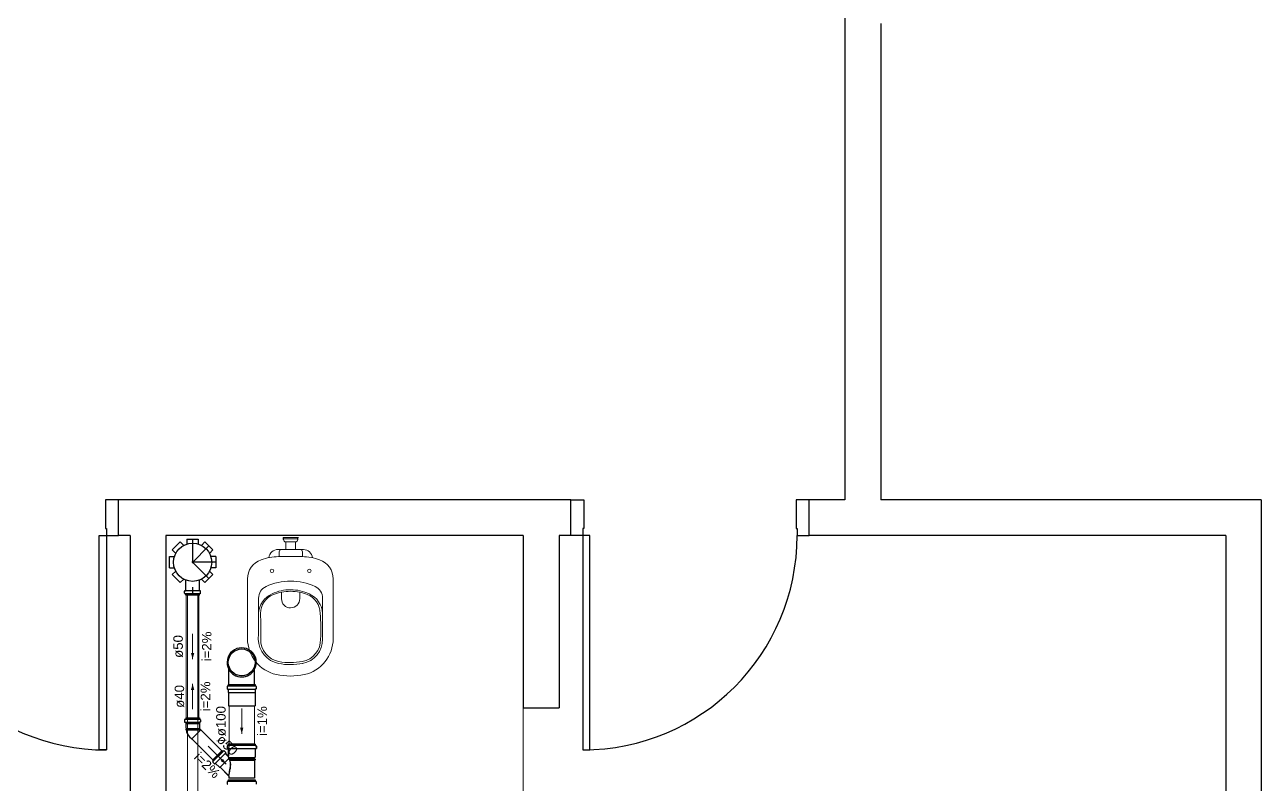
# Model space of a CAD drawing. Header units: millimetres. Extents: x 270 to 744, y -31 to 127.
# Drawn here: x 701.54 to 706.7, y 107.11 to 110.29 of the extents above; entities that cross this region are included whole.
import ezdxf

# ---------------------------------------------------------------- set-up
doc = ezdxf.new("R2010")
doc.units = ezdxf.units.MM
doc.header["$LTSCALE"] = 0.01
doc.header["$MEASUREMENT"] = 0
doc.linetypes.add('DASHDOT', pattern=[25.4, 12.7, -6.35, 0, -6.35])
for name, color, linetype, lineweight in [('at_Entity', 7, 'Continuous', 9), ('TQ-Condutos', 3, 'Continuous', 5), ('TQ-Sentido conduto', 9, 'Continuous', 5), ('TQ-Textos conduto', 7, 'Continuous', 5)]:
    doc.layers.add(name, color=color, linetype=linetype, lineweight=lineweight)
for name, color, linetype in [('Layout_Equipamentos', 7, 'Continuous'), ('PAREDES', 8, 'Continuous'), ('PORTAS', 8, 'Continuous'), ('Simbolos', 5, 'Continuous'), ('Simbolos_int', 2, 'Continuous')]:
    doc.layers.add(name, color=color, linetype=linetype)
doc.styles.add('Arial', font='arial.ttf')

msp = doc.modelspace()

# ---------------------------------------------------------------- hatches: boundary and pattern name
at = {"layer": 'TQ-Sentido conduto', "linetype": 'Continuous'}
for points in [[(702.2413, 107.6373), (702.2481, 107.6628), (702.2344, 107.6628)], [(702.2413, 107.5344), (702.2344, 107.5089), (702.2481, 107.5089)], [(702.4465, 107.3255), (702.4533, 107.351), (702.4396, 107.351)], [(702.3812, 107.1985), (702.368, 107.2213), (702.3583, 107.2117)]]:
    msp.add_hatch(color=256, dxfattribs=at).paths.add_polyline_path(points)

# ---------------------------------------------------------------- linework, layer by layer
at = {"layer": 'at_Entity', "color": 7}
for p, q in [((701.8812, 108.1533), (701.8517, 108.1533)), ((703.6224, 107.4333), (703.6224, 106.4627))]:
    msp.add_line(p, q, dxfattribs=at)
at = {"layer": 'at_Entity'}
for p, q in [((702.6201, 108.1457), (702.6832, 108.1457)), ((702.7043, 108.0952), (702.599, 108.0952)), ((702.6211, 108.1394), (702.6801, 108.1394)), ((702.6306, 108.0952), (702.6306, 108.1267)), ((702.6306, 108.1267), (702.6706, 108.1267)), ((702.6706, 108.0952), (702.6706, 108.1267)), ((702.6032, 108.0657), (702.6032, 108.0857)), ((702.7001, 108.0857), (702.7001, 108.0655)), ((702.4706, 107.7235), (702.4706, 107.972)), ((702.8285, 107.972), (702.8285, 107.7236)), ((702.6132, 107.8895), (702.6132, 107.9169)), ((702.689, 107.9167), (702.689, 107.8895))]:
    msp.add_line(p, q, dxfattribs=at)
for centre, radius, start, end in [((702.5979, 108.0563), 0.0389, 88.4183, 173.4493), ((702.6127, 108.0857), 0.00947, 90, 180), ((702.6306, 108.1362), 0.00947, 180, 270), ((702.6706, 108.1362), 0.00947, 270, 0), ((702.6906, 108.0857), 0.00947, 0, 90), ((702.7034, 108.0566), 0.0386, 5.5755, 88.6298), ((702.5549, 107.9723), 0.0843, 109.0789, 180.1997), ((702.6085, 107.8183), 0.2474, 92.0489, 109.145), ((702.6493, 106.6779), 1.3885, 87.9511, 92.0489), ((702.6908, 107.819), 0.2466, 70.8427, 88.1091), ((702.7441, 107.9723), 0.0843, 359.8003, 70.9211), ((702.5727, 108.0057), 0.00737, 90, 180), ((702.5727, 108.0057), 0.00737, 180, 270), ((702.5727, 108.0057), 0.00737, 0, 90), ((702.5727, 108.0057), 0.00737, 270, 0), ((702.7285, 108.0057), 0.00737, 90, 180), ((702.7285, 108.0057), 0.00737, 180, 270), ((702.7285, 108.0057), 0.00737, 0, 90), ((702.7285, 108.0057), 0.00737, 270, 0), ((702.5706, 107.892), 0.0537, 114.961, 180.9064), ((702.6506, 107.7202), 0.2432, 90, 114.9606), ((702.6506, 107.7202), 0.2432, 65.0391, 90.0003), ((702.7306, 107.892), 0.0537, 359.0936, 65.039), ((693.7189, 107.8636), 8.7979, 359.07167, 0.18792), ((702.611, 107.8231), 0.0945, 113.5727, 176.7329), ((702.6085, 107.8288), 0.0832, 110.863, 180.2362), ((702.6469, 107.7598), 0.167, 88.7182, 116.1404), ((702.6402, 107.7646), 0.1546, 100.3133, 113.389), ((702.6506, 107.7214), 0.199, 90, 101.0171), ((702.6486, 107.8871), 0.0355, 176.0445, 272.3446), ((702.6501, 107.8906), 0.0389, 270.0027, 0), ((702.6543, 107.7597), 0.167, 63.8614, 91.28), ((702.6506, 107.7215), 0.1989, 78.9807, 90.0022), ((702.6725, 107.813), 0.105, 63.0017, 81.1951), ((702.6906, 107.8288), 0.0832, 359.7638, 69.1369), ((702.6913, 107.8245), 0.0927, 2.4426, 66.7336), ((711.8843, 107.8057), 9.1005, 179.46215, 180.53334), ((696.8958, 107.7493), 5.6301, 359.7103, 0.8057), ((702.1293, 107.7621), 0.6479, 356.3513, 5.878), ((702.6253, 107.7236), 0.1547, 180.0055, 257.2943), ((702.6205, 107.7218), 0.1048, 180.4233, 258.8896), ((702.6185, 107.7184), 0.0927, 178.5002, 259.6559), ((702.6822, 107.7194), 0.0937, 280.5689, 0.9284), ((702.6822, 107.7194), 0.1021, 280.5688, 0.9284), ((702.6737, 107.7236), 0.1548, 282.7128, 359.9983), ((702.6506, 107.8891), 0.2748, 259.4366, 269.9996), ((702.6502, 107.8869), 0.2642, 259.4366, 270.0028), ((702.6496, 107.9014), 0.2787, 270.136, 280.2849), ((702.6506, 107.8889), 0.2745, 270, 280.577), ((702.6495, 107.8572), 0.2905, 258.435, 281.5683)]:
    msp.add_arc(centre, radius, start, end, dxfattribs=at)
at = {"layer": 'Layout_Equipamentos'}
for p, q in [((702.6211, 108.1362), (702.6211, 108.1457)), ((702.6801, 108.1362), (702.6801, 108.1457))]:
    msp.add_line(p, q, dxfattribs=at)
at = {"layer": 'PAREDES'}
for p, q in [((704.9656, 110.4418), (704.9656, 108.3028)), ((705.1151, 110.2923), (705.1151, 108.3028)), ((703.8203, 108.3028), (701.9318, 108.3028)), ((704.9656, 108.3028), (704.8161, 108.3028)), ((706.7046, 108.3028), (705.1151, 108.3028)), ((706.7046, 108.3028), (706.7046, 104.5236)), ((701.9802, 108.1533), (701.9318, 108.1533)), ((701.9802, 108.1533), (701.9802, 105.5679)), ((703.6224, 108.1533), (702.1297, 108.1533)), ((702.1297, 108.1533), (702.1297, 106.4627)), ((703.6224, 108.1533), (703.6224, 107.4333)), ((703.8203, 108.1533), (703.7718, 108.1533)), ((703.7718, 108.1533), (703.7718, 107.4333)), ((706.5572, 108.1533), (704.8161, 108.1533)), ((706.5572, 108.1533), (706.5572, 104.6731)), ((703.6224, 107.4333), (703.7718, 107.4333))]:
    msp.add_line(p, q, dxfattribs=at)
at = {"layer": 'PORTAS'}
for points in [[(701.9318, 108.1532), (701.9318, 108.3028), (701.877, 108.3028), (701.877, 108.1827), (701.8812, 108.1827), (701.8812, 108.1532), (701.9318, 108.1532)], [(703.8203, 108.1533), (703.8203, 108.3029), (703.875, 108.3029), (703.875, 108.1828), (703.8708, 108.1828), (703.8708, 108.1533), (703.8203, 108.1533)], [(704.8167, 108.1533), (704.8167, 108.3029), (704.7619, 108.3029), (704.7619, 108.1828), (704.7661, 108.1828), (704.7661, 108.1533), (704.8167, 108.1533)], [(701.8517, 108.1532), (701.8812, 108.1532), (701.8812, 107.2579), (701.8517, 107.2579), (701.8517, 108.1532)], [(703.9003, 108.1533), (703.8708, 108.1533), (703.8708, 107.258), (703.9003, 107.258), (703.9003, 108.1533)]]:
    msp.add_lwpolyline(points, dxfattribs=at)
for centre, start, end in [((701.8812, 108.1532), 180, 270), ((703.8708, 108.1533), 270, 0)]:
    msp.add_arc(centre, 0.8953, start, end, dxfattribs=at)
at = {"layer": 'Simbolos'}
for p, q in [((702.1562, 108.0933), (702.1898, 108.1269)), ((702.1562, 108.0933), (702.1707, 108.0787)), ((702.1898, 108.1269), (702.2043, 108.1123)), ((702.2175, 108.1384), (702.265, 108.1384)), ((702.2175, 108.1384), (702.2175, 108.1178)), ((702.265, 108.1384), (702.265, 108.1178)), ((702.2928, 108.1269), (702.2783, 108.1123)), ((702.2928, 108.1269), (702.3264, 108.0933)), ((702.3264, 108.0933), (702.3119, 108.0787)), ((702.1447, 108.0655), (702.1652, 108.0655)), ((702.1447, 108.018), (702.1447, 108.0655)), ((702.3379, 108.0655), (702.3174, 108.0655)), ((702.3379, 108.0655), (702.3379, 108.018)), ((702.1447, 108.018), (702.1652, 108.018)), ((702.1562, 107.9902), (702.1707, 108.0047)), ((702.1898, 107.9566), (702.1562, 107.9902)), ((702.3264, 107.9902), (702.2928, 107.9566)), ((702.3264, 107.9902), (702.3119, 108.0047)), ((702.3379, 108.018), (702.3174, 108.018)), ((702.1898, 107.9566), (702.2043, 107.9711)), ((702.2124, 107.9241), (702.2124, 107.9674)), ((702.2702, 107.9241), (702.2702, 107.9674)), ((702.2928, 107.9566), (702.2783, 107.9711)), ((702.2077, 107.9125), (702.2077, 107.9217)), ((702.2085, 107.9114), (702.2116, 107.9106)), ((702.2087, 107.9228), (702.2114, 107.923)), ((702.2124, 107.905), (702.2124, 107.9096)), ((702.2702, 107.905), (702.2124, 107.905)), ((702.2702, 107.905), (702.2702, 107.9096)), ((702.2741, 107.9114), (702.2709, 107.9106)), ((702.2739, 107.9228), (702.2711, 107.923)), ((702.2749, 107.9125), (702.2749, 107.9217)), ((702.3928, 107.531), (702.3928, 107.5947)), ((702.5001, 107.531), (702.5001, 107.5947)), ((702.3864, 107.5244), (702.3894, 107.5253)), ((702.3902, 107.531), (702.3902, 107.5263)), ((702.3902, 107.531), (702.5027, 107.531)), ((702.5027, 107.531), (702.5027, 107.5263)), ((702.5066, 107.5244), (702.5035, 107.5253)), ((702.3856, 107.5234), (702.3856, 107.5134)), ((702.3865, 107.5124), (702.3893, 107.5121)), ((702.3902, 107.5111), (702.3902, 107.4983)), ((702.3902, 107.4983), (702.3905, 107.4981)), ((702.3905, 107.4981), (702.3905, 107.4428)), ((702.5027, 107.4983), (702.5024, 107.4981)), ((702.5024, 107.4981), (702.5024, 107.4428)), ((702.5027, 107.5111), (702.5027, 107.4983)), ((702.5064, 107.5124), (702.5037, 107.5121)), ((702.5073, 107.5234), (702.5073, 107.5134)), ((702.2077, 107.3843), (702.2077, 107.3751)), ((702.2085, 107.3854), (702.2116, 107.3862)), ((702.2087, 107.374), (702.2114, 107.3738)), ((702.2124, 107.3918), (702.2702, 107.3918)), ((702.2124, 107.3918), (702.2124, 107.3872)), ((702.2124, 107.3727), (702.2124, 107.3678)), ((702.2702, 107.3918), (702.2702, 107.3872)), ((702.2702, 107.3727), (702.2702, 107.3678)), ((702.2741, 107.3854), (702.2709, 107.3862)), ((702.2739, 107.374), (702.2711, 107.3738)), ((702.2749, 107.3843), (702.2749, 107.3751)), ((702.2124, 107.3678), (702.2126, 107.3676)), ((702.2126, 107.3676), (702.2126, 107.3498)), ((702.2126, 107.3498), (702.2145, 107.3479)), ((702.2145, 107.3452), (702.2129, 107.3451)), ((702.2129, 107.3451), (702.2129, 107.342)), ((702.2145, 107.3418), (702.2129, 107.342)), ((702.2145, 107.3479), (702.2145, 107.3452)), ((702.27, 107.3498), (702.2696, 107.3495)), ((702.2696, 107.348), (702.2756, 107.3419)), ((702.2702, 107.3678), (702.27, 107.3676)), ((702.27, 107.3676), (702.27, 107.3498)), ((702.2284, 107.3134), (702.2377, 107.3041)), ((702.3856, 107.274), (702.3856, 107.264)), ((702.3858, 107.2743), (702.3858, 107.2643)), ((702.3864, 107.275), (702.3894, 107.2759)), ((702.3866, 107.2753), (702.3897, 107.2761)), ((702.5027, 107.2816), (702.3902, 107.2816)), ((702.3902, 107.2816), (702.3902, 107.2769)), ((702.503, 107.2818), (702.3905, 107.2818)), ((702.3905, 107.2818), (702.3905, 107.2771)), ((702.5027, 107.2816), (702.5027, 107.2769)), ((702.503, 107.2818), (702.503, 107.2771)), ((702.5066, 107.275), (702.5035, 107.2759)), ((702.5068, 107.2753), (702.5037, 107.2761)), ((702.5073, 107.274), (702.5073, 107.264)), ((702.5076, 107.2743), (702.5076, 107.2643)), ((702.3646, 107.2559), (702.3237, 107.2151)), ((702.3237, 107.2151), (702.327, 107.2118)), ((702.3648, 107.2562), (702.324, 107.2153)), ((702.324, 107.2153), (702.3272, 107.2121)), ((702.3646, 107.2559), (702.3678, 107.2527)), ((702.3648, 107.2562), (702.3681, 107.2529)), ((702.3719, 107.2541), (702.3691, 107.2525)), ((702.3722, 107.2544), (702.3694, 107.2528)), ((702.3732, 107.254), (702.3797, 107.2474)), ((702.3735, 107.2542), (702.38, 107.2477)), ((702.3798, 107.246), (702.378, 107.2439)), ((702.3781, 107.2424), (702.3884, 107.2321)), ((702.3801, 107.2463), (702.3783, 107.2441)), ((702.3783, 107.2427), (702.3887, 107.2323)), ((702.3865, 107.263), (702.3893, 107.2627)), ((702.3868, 107.2632), (702.3895, 107.263)), ((702.3902, 107.2617), (702.3902, 107.2328)), ((702.3905, 107.262), (702.3905, 107.2331)), ((702.5027, 107.2281), (702.5001, 107.2255)), ((702.5001, 107.2255), (702.5001, 107.2189)), ((702.5001, 107.2189), (702.5017, 107.2188)), ((702.5001, 107.2156), (702.5017, 107.2157)), ((702.5001, 107.2156), (702.5001, 107.1395)), ((702.503, 107.2283), (702.5004, 107.2258)), ((702.5004, 107.2258), (702.5004, 107.2192)), ((702.5004, 107.2192), (702.5019, 107.2191)), ((702.5004, 107.2158), (702.5019, 107.216)), ((702.5004, 107.2158), (702.5004, 107.1398)), ((702.5017, 107.2188), (702.5017, 107.2157)), ((702.5019, 107.2191), (702.5019, 107.216)), ((702.5027, 107.2617), (702.5027, 107.2281)), ((702.503, 107.262), (702.503, 107.2283)), ((702.5064, 107.263), (702.5037, 107.2627)), ((702.5066, 107.2632), (702.5039, 107.263)), ((702.3255, 107.2078), (702.3272, 107.2106)), ((702.3257, 107.2065), (702.3322, 107.1999)), ((702.3258, 107.208), (702.3274, 107.2108)), ((702.326, 107.2067), (702.3325, 107.2002)), ((702.3337, 107.1999), (702.3358, 107.2017)), ((702.3339, 107.2001), (702.3361, 107.2019)), ((702.3372, 107.2016), (702.3533, 107.1856)), ((702.3375, 107.2019), (702.3535, 107.1858)), ((702.3533, 107.1856), (702.3563, 107.1856)), ((702.3535, 107.1858), (702.3565, 107.1858)), ((702.3563, 107.1856), (702.3928, 107.149)), ((702.3565, 107.1858), (702.3931, 107.1493)), ((702.3856, 107.1256), (702.3856, 107.1157)), ((702.3864, 107.1267), (702.3894, 107.1275)), ((702.3902, 107.1332), (702.3902, 107.1285)), ((702.3902, 107.1332), (702.5027, 107.1332)), ((702.3928, 107.149), (702.3928, 107.1395)), ((702.5001, 107.1395), (702.3928, 107.1395)), ((702.3931, 107.1493), (702.3931, 107.1398)), ((702.5004, 107.1398), (702.3931, 107.1398)), ((702.5027, 107.1332), (702.5027, 107.1285)), ((702.5066, 107.1267), (702.5035, 107.1275)), ((702.5073, 107.1256), (702.5073, 107.1157))]:
    msp.add_line(p, q, dxfattribs=at)
msp.add_circle((702.2413, 108.0417), 0.0797, dxfattribs=at)
for centre, radius, start, end in [((702.2088, 107.9217), 0.00106, 95, 180), ((702.2088, 107.9125), 0.00106, 180, 255), ((702.2113, 107.9241), 0.00106, 275, 0), ((702.2113, 107.9096), 0.00106, 0, 75), ((702.2712, 107.9241), 0.00106, 180, 265), ((702.2712, 107.9096), 0.00106, 105, 180), ((702.2738, 107.9217), 0.00106, 0, 85), ((702.2738, 107.9125), 0.00106, 285, 0), ((702.4465, 107.6235), 0.0609, 331.785, 208.215), ((702.4465, 107.6235), 0.0609, 208.215, 331.785), ((702.3892, 107.5263), 0.00106, 285, 0), ((702.5037, 107.5263), 0.00106, 180, 255), ((702.3866, 107.5234), 0.00106, 105, 180), ((702.3866, 107.5134), 0.00106, 180, 265), ((702.3892, 107.5111), 0.00106, 0, 85), ((702.5037, 107.5111), 0.00106, 95, 180), ((702.5063, 107.5134), 0.00106, 275, 0), ((702.5063, 107.5234), 0.00106, 0, 75), ((702.2088, 107.3843), 0.00106, 105, 180), ((702.2088, 107.3751), 0.00106, 180, 265), ((702.2113, 107.3727), 0.00106, 0, 85), ((702.2113, 107.3872), 0.00106, 285, 0), ((702.2712, 107.3872), 0.00106, 180, 255), ((702.2712, 107.3727), 0.00106, 95, 180), ((702.2738, 107.3751), 0.00106, 275, 0), ((702.2738, 107.3843), 0.00106, 0, 75), ((702.264, 107.3484), 0.05, 187.6023, 224.556), ((702.2703, 107.3487), 0.00106, 135, 225), ((702.3866, 107.274), 0.00106, 105, 180), ((702.3869, 107.2743), 0.00106, 105, 180), ((702.3892, 107.2769), 0.00106, 285, 0), ((702.3894, 107.2771), 0.00106, 285, 0), ((702.5037, 107.2769), 0.00106, 180, 255), ((702.504, 107.2771), 0.00106, 180, 255), ((702.5063, 107.274), 0.00106, 0, 75), ((702.5065, 107.2743), 0.00106, 0, 75), ((702.3686, 107.2534), 0.00106, 225, 300), ((702.3688, 107.2537), 0.00106, 225, 300), ((702.3724, 107.2532), 0.00106, 45, 120), ((702.3727, 107.2535), 0.00106, 45, 120), ((702.3788, 107.2432), 0.00106, 140, 225), ((702.3791, 107.2434), 0.00106, 140, 225), ((702.379, 107.2467), 0.00106, 320, 45), ((702.3793, 107.2469), 0.00106, 320, 45), ((702.3866, 107.264), 0.00106, 180, 265), ((702.3869, 107.2643), 0.00106, 180, 265), ((702.3892, 107.2328), 0.00106, 225, 0), ((702.3894, 107.2331), 0.00106, 225, 0), ((702.3892, 107.2617), 0.00106, 0, 85), ((702.3894, 107.262), 0.00106, 0, 85), ((702.5037, 107.2617), 0.00106, 95, 180), ((702.504, 107.262), 0.00106, 95, 180), ((702.5063, 107.264), 0.00106, 275, 0), ((702.5065, 107.2643), 0.00106, 275, 0), ((702.3264, 107.2072), 0.00106, 150, 225), ((702.3267, 107.2075), 0.00106, 150, 225), ((702.3262, 107.2111), 0.00106, 330, 45), ((702.3265, 107.2114), 0.00106, 330, 45), ((702.333, 107.2007), 0.00106, 225, 310), ((702.3333, 107.2009), 0.00106, 225, 310), ((702.3365, 107.2008), 0.00106, 45, 130), ((702.3367, 107.2011), 0.00106, 45, 130), ((702.3866, 107.1256), 0.00106, 105, 180), ((702.3866, 107.1157), 0.00106, 180, 265), ((702.3892, 107.1285), 0.00106, 285, 0), ((702.3918, 107.149), 0.00106, 0, 55.7318), ((702.392, 107.1493), 0.00106, 0, 55.7318), ((702.5037, 107.1285), 0.00106, 180, 255), ((702.5063, 107.1157), 0.00106, 275, 0), ((702.5063, 107.1256), 0.00106, 0, 75)]:
    msp.add_arc(centre, radius, start, end, dxfattribs=at)
at = {"layer": 'Simbolos_int', "linetype": 'DASHDOT', "ltscale": 0.05}
for p, q in [((702.3096, 108.1101), (702.173, 107.9734)), ((702.3096, 107.9734), (702.173, 108.1101)), ((702.2413, 108.1384), (702.2413, 107.905)), ((702.3379, 108.0417), (702.1447, 108.0417))]:
    msp.add_line(p, q, dxfattribs=at)
at = {"layer": 'Simbolos_int'}
for p, q in [((702.2702, 107.9231), (702.2124, 107.9231)), ((702.2702, 107.9104), (702.2124, 107.9104)), ((702.3902, 107.5255), (702.5027, 107.5255)), ((702.3928, 107.531), (702.5001, 107.531)), ((702.3902, 107.5121), (702.5027, 107.5121)), ((702.3905, 107.4981), (702.5024, 107.4981)), ((702.3905, 107.4428), (702.5024, 107.4428)), ((702.2124, 107.3864), (702.2702, 107.3864)), ((702.2124, 107.3737), (702.2702, 107.3737)), ((702.2124, 107.3678), (702.2702, 107.3678)), ((702.2145, 107.3479), (702.2696, 107.3479)), ((702.2145, 107.3452), (702.2723, 107.3452)), ((702.2145, 107.3418), (702.2755, 107.3418)), ((702.2756, 107.3419), (702.2377, 107.3041)), ((702.5027, 107.2761), (702.3902, 107.2761)), ((702.503, 107.2763), (702.3905, 107.2763)), ((702.3684, 107.2521), (702.3276, 107.2113)), ((702.3687, 107.2524), (702.3278, 107.2115)), ((702.3774, 107.2431), (702.3365, 107.2023)), ((702.3776, 107.2434), (702.3368, 107.2025)), ((702.394, 107.2233), (702.3563, 107.1856)), ((702.3943, 107.2236), (702.3565, 107.1858)), ((702.5027, 107.2627), (702.3902, 107.2627)), ((702.503, 107.2629), (702.3905, 107.2629)), ((702.393, 107.2255), (702.5001, 107.2255)), ((702.3933, 107.2258), (702.5004, 107.2258)), ((702.3958, 107.2189), (702.5001, 107.2189)), ((702.3961, 107.2192), (702.5004, 107.2192)), ((702.397, 107.2156), (702.5001, 107.2156)), ((702.3972, 107.2158), (702.5004, 107.2158)), ((702.3902, 107.1277), (702.5027, 107.1277))]:
    msp.add_line(p, q, dxfattribs=at)
msp.add_circle((702.4465, 107.6235), 0.0562, dxfattribs=at)
for centre, radius, start, end in [((702.32, 107.1909), 0.0808, 9.4509, 30.4924), ((702.3203, 107.1912), 0.0808, 9.4509, 30.4924), ((701.9408, 107.2436), 0.4612, 348.269, 351.3568), ((701.9411, 107.2439), 0.4612, 348.269, 351.3568), ((702.329, 107.1962), 0.0712, 342.133, 6.4454), ((702.3293, 107.1964), 0.0712, 342.133, 6.4454)]:
    msp.add_arc(centre, radius, start, end, dxfattribs=at)
at = {"layer": 'TQ-Condutos'}
for p, q in [((702.2149, 107.905), (702.2149, 107.3918)), ((702.2202, 106.9578), (702.2202, 107.905)), ((702.2624, 106.9578), (702.2624, 107.905)), ((702.2677, 107.905), (702.2677, 107.3918)), ((702.3937, 107.4428), (702.3937, 107.2818)), ((702.4993, 107.4428), (702.4993, 107.2818)), ((702.2753, 107.3417), (702.3628, 107.2542)), ((702.238, 107.3043), (702.3255, 107.2168))]:
    msp.add_line(p, q, dxfattribs=at)
at = {"layer": 'TQ-Sentido conduto'}
for points in [[(702.2413, 107.7429), (702.2413, 107.6373)], [(702.2413, 107.4288), (702.2413, 107.5344)], [(702.4465, 107.4311), (702.4465, 107.3255)], [(702.3065, 107.2731), (702.3812, 107.1985)]]:
    msp.add_lwpolyline(points, dxfattribs=at)

# ---------------------------------------------------------------- texts
at = {"layer": 'TQ-Textos conduto', "char_height": 0.0396, "attachment_point": 8, "line_spacing_factor": 0.6, "style": 'Arial'}
for s, insert, width, rotation in [('ø50', (702.2015, 107.6901), 0.14256, 90.0002), ('i=2%', (702.3203, 107.6901), 0.19008, 90.0002), ('ø40', (702.2068, 107.4816), 0.14256, 90.0002), ('i=2%', (702.3151, 107.4816), 0.19008, 90.0002), ('ø100', (702.3803, 107.3783), 0.19008, 90.0002), ('i=1%', (702.5519, 107.3783), 0.19008, 90.0002), ('ø50', (702.372, 107.2639), 0.14256, 314.9999), ('i=2%', (702.288, 107.1799), 0.19008, 314.9999)]:
    msp.add_mtext(s, dxfattribs=dict(at, insert=insert, width=width, rotation=rotation))

doc.saveas('drawing.dxf')
